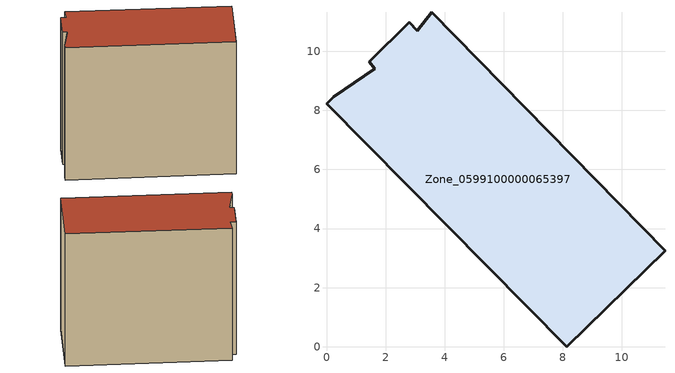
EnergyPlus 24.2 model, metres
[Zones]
Zone_0599100000065397
 floor ground (C_G): 3.56,11.32 11.46,3.24 8.13,0 0,8.22 0.24,8.46 1.63,9.4 1.45,9.65 2.8,10.99 3.07,10.69 z1.34
 wall outside (C_F): 8.13,0 11.46,3.24 3.56,11.32 3.07,10.69 2.8,10.99 1.45,9.65 1.63,9.4 0.24,8.46 0,8.22 8.13,0 z1.34:11.77
 roof outside (C_R): 11.46,3.24 3.56,11.32 3.07,10.69 2.8,10.99 1.45,9.65 1.63,9.4 0.24,8.46 0,8.22 8.13,0 z11.77
[BUILDING]
Pand.0599100000065397: North Axis=0; Terrain=City; Loads Convergence Tolerance Value=0.04; Temperature Convergence Tolerance Value=0.4; Solar Distribution=FullExterior; Maximum Number of Warmup Days=25; Minimum Number of Warmup Days=1
[Site:Location]
Rotterdam.The.Hague.AP_ZH_NLD Design_Conditions: Latitude=51.96; Longitude=4.45; Time Zone=1; Elevation=-4.5
[SITE:GROUNDTEMPERATURE:BUILDINGSURFACE]
18, 18, 18, 18, 18, 18, 18, 18, 18, 18, 18, 18
[MATERIAL] Thermal Absorptance=0.9; Solar Absorptance=0.7; Visible Absorptance=0.7
Name | Roughness | Thickness | Conductivity | Density | Specific Heat
G.TI.1946 | MediumSmooth | 0.15 | 1 | 540 | 1210
F.TI.1946 | Rough | 0.3 | 0.857143 | 1920 | 840
R.TI.1946 | MediumRough | 0.2 | 0.1 | 1500 | 1000
[CONSTRUCTION]
C_G: G.TI.1946
C_F: F.TI.1946
C_R: R.TI.1946
[ZONE]
Zone_0599100000065397: Type=1; Multiplier=1; Ceiling Height=Autocalculate; Volume=Autocalculate; Floor Area=autocalculate; Part of Total Floor Area=Yes
[ZONEINFILTRATION:DESIGNFLOWRATE]
Infil_Zone_0599100000065397: Zone or ZoneList or Space or SpaceList=Zone_0599100000065397; Schedule=AlwaysOn; Design Flow Rate Calculation Method=Flow/Area; Flow Rate per Floor Area=0.003; Constant Term Coefficient=1; Temperature Term Coefficient=0; Velocity Term Coefficient=0; Velocity Squared Term Coefficient=0
[HVACTEMPLATE:ZONE:IDEALLOADSAIRSYSTEM]
Zone_0599100000065397: Maximum Heating Supply Air Temperature=50; Minimum Cooling Supply Air Temperature=13; Maximum Heating Supply Air Humidity Ratio=0.0156; Minimum Cooling Supply Air Humidity Ratio=0.0077; Heating Limit=NoLimit; Cooling Limit=NoLimit; Dehumidification Control Type=ConstantSensibleHeatRatio; Cooling Sensible Heat Ratio=0.7; Dehumidification Setpoint=60; Humidification Control Type=None; Humidification Setpoint=30; Outdoor Air Method=None; Outdoor Air Flow Rate per Person=0.00944; Outdoor Air Flow Rate per Zone Floor Area=0; Outdoor Air Flow Rate per Zone=0; Demand Controlled Ventilation Type=None; Outdoor Air Economizer Type=NoEconomizer; Heat Recovery Type=None; Sensible Heat Recovery Effectiveness=0.7; Latent Heat Recovery Effectiveness=0.65
[ZONECONTROL:THERMOSTAT]
ThermostatControl_Zone_0599100000065397: Zone or ZoneList=Zone_0599100000065397; Control Type Schedule=DualSetpointControlType; Control 1=Thermostat_Zone_0599100000065397; Temperature Difference Between Cutout And Setpoint=0
[THERMOSTATSETPOINT:DUALSETPOINT]
Thermostat_Zone_0599100000065397: Heating Setpoint Temperature Schedule=HeatingSetpoint_Zone_0599100000065397; Cooling Setpoint Temperature Schedule=CoolingSetpoint_Zone_0599100000065397
[SCHEDULE:COMPACT]
HeatingSetpoint_Zone_0599100000065397: Through: 12/31, For: AllDays, Until: 24:00, 21
CoolingSetpoint_Zone_0599100000065397: Through: 12/31, For: AllDays, Until: 24:00, 24
DualSetpointControlType: Through: 12/31, For: AllDays, Until: 24:00, 4
AlwaysOn: Through: 12/31, For: AllDays, Until: 24:00, 1
